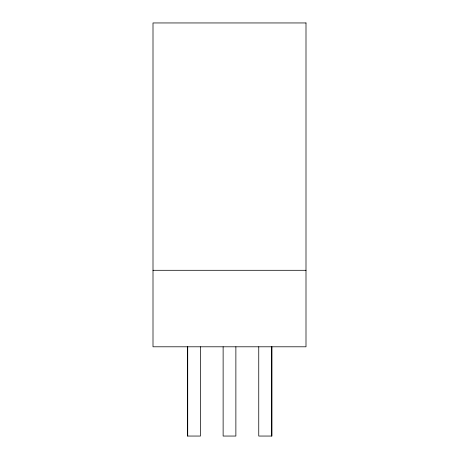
<?xml version="1.0" encoding="UTF-8"?>
<svg xmlns="http://www.w3.org/2000/svg" width="459" height="459" viewBox="0 0 459 459"><rect width="100%" height="100%" fill="white"/><g stroke="black" fill="none" stroke-linecap="round" stroke-linejoin="round"><path stroke-width="0.69" d="M153.002 270.299L305.998 270.299M271.957 346.797L271.957 436.05L258.75 436.05L258.75 346.797M271.498 346.797L271.498 436.05M235.874 346.797L235.874 436.05L223.126 436.05L223.126 346.797M200.463 346.797L200.463 436.05L187.501 436.05L187.501 346.797M187.714 346.797L187.714 436.05M305.998 22.95L153.002 22.95L153.002 346.797L305.998 346.797L305.998 22.95"/></g></svg>
